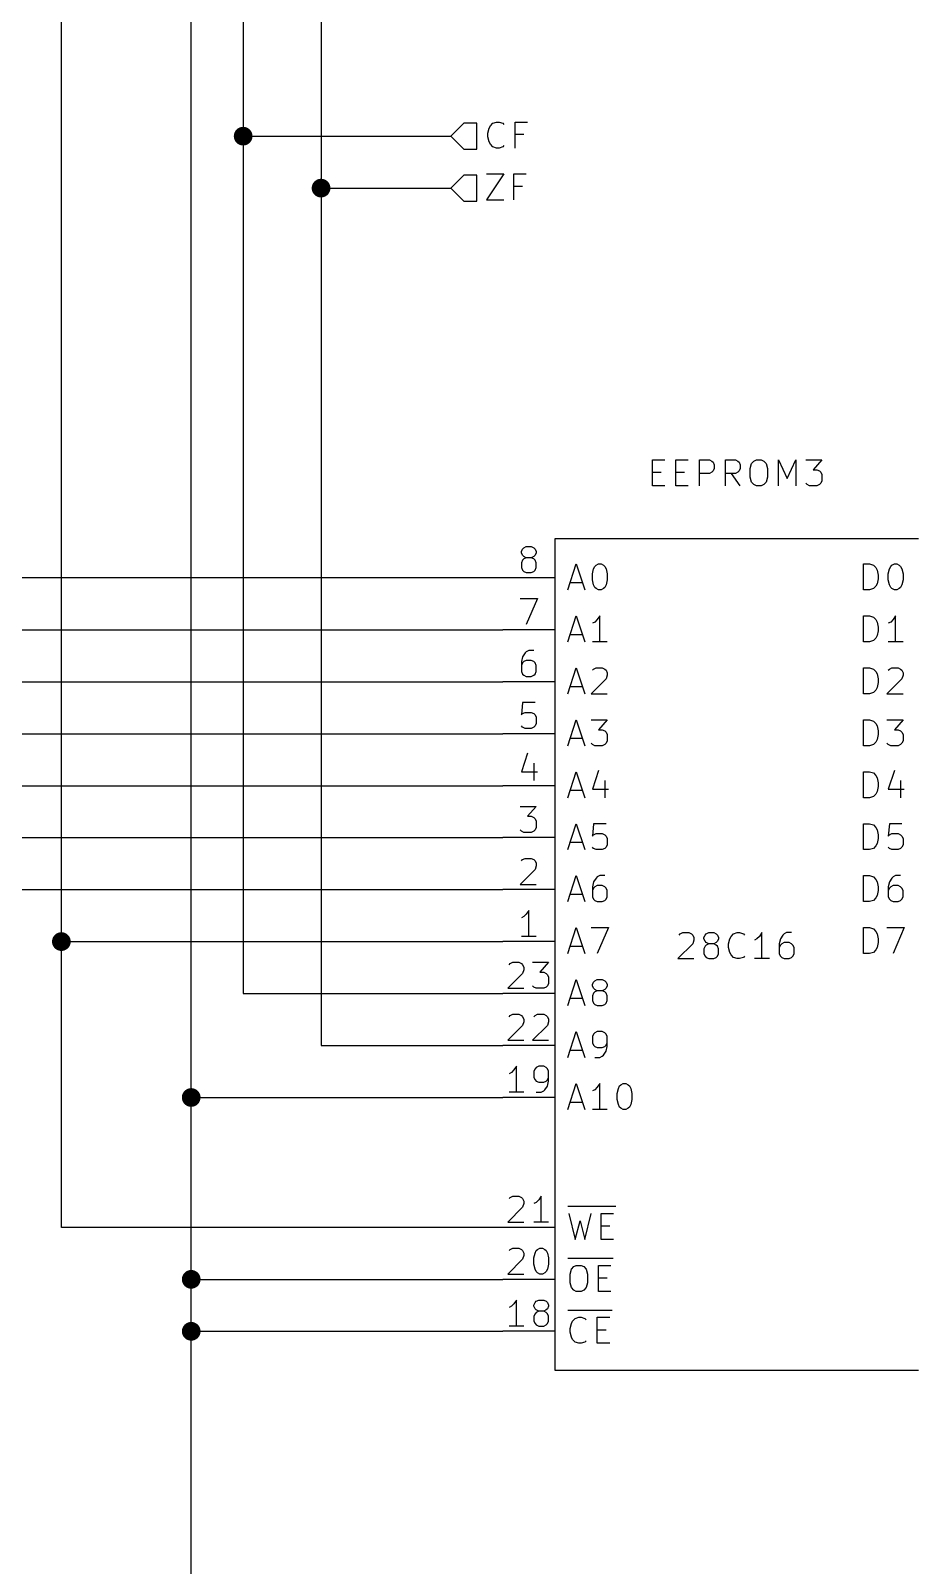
# Model space of a CAD drawing. Extents: x 0.4 to 16.1, y -11.3 to -0.4.
# Drawn here: x 5.841 to 7.536, y -6.3 to -3.347 of the extents above; entities that cross this region are included whole.
import ezdxf

# ---------------------------------------------------------------- set-up
doc = ezdxf.new("R2010")
doc.units = 0
doc.header["$MEASUREMENT"] = 0
for name, color, linetype in [('BROWN2', 54, 'CONTINUOUS'), ('CYAN2', 4, 'CONTINUOUS'), ('GREEN3', 91, 'CONTINUOUS'), ('LYELLOW', 51, 'CONTINUOUS'), ('RED2', 1, 'CONTINUOUS'), ('RED3', 11, 'CONTINUOUS')]:
    doc.layers.add(name, color=color, linetype=linetype)

msp = doc.modelspace()

# ---------------------------------------------------------------- linework, layer by layer
at = {"layer": 'BROWN2', "linetype": 'CONTINUOUS'}
for p, q in [((6.675, -3.525), (6.65, -3.55)), ((6.7, -3.525), (6.675, -3.525)), ((6.7, -3.575), (6.7, -3.525)), ((6.7211, -3.5442), (6.7235, -3.5347)), ((6.7235, -3.5347), (6.7259, -3.5299)), ((6.7259, -3.5299), (6.7307, -3.5252)), ((6.7307, -3.5252), (6.7378, -3.5228)), ((6.7378, -3.5228), (6.7426, -3.5228)), ((6.7426, -3.5228), (6.7497, -3.5252)), ((6.7497, -3.5252), (6.7521, -3.5276)), ((6.7735, -3.5728), (6.7735, -3.5228)), ((6.7735, -3.5228), (6.7973, -3.5228)), ((6.65, -3.55), (6.675, -3.575)), ((6.7211, -3.5514), (6.7211, -3.5442)), ((6.7235, -3.5609), (6.7211, -3.5514)), ((6.7259, -3.5657), (6.7235, -3.5609)), ((6.7307, -3.5704), (6.7259, -3.5657)), ((6.7378, -3.5728), (6.7307, -3.5704)), ((6.7426, -3.5728), (6.7378, -3.5728)), ((6.7497, -3.5704), (6.7426, -3.5728)), ((6.7521, -3.568), (6.7497, -3.5704)), ((6.7902, -3.5466), (6.7735, -3.5466)), ((6.675, -3.575), (6.7, -3.575)), ((6.675, -3.625), (6.65, -3.65)), ((6.7, -3.625), (6.675, -3.625)), ((6.7, -3.675), (6.7, -3.625)), ((6.7188, -3.6228), (6.7521, -3.6228)), ((6.7521, -3.6228), (6.7188, -3.6728)), ((6.7711, -3.6728), (6.7711, -3.6228)), ((6.7711, -3.6228), (6.7949, -3.6228)), ((6.65, -3.65), (6.675, -3.675)), ((6.7878, -3.6466), (6.7711, -3.6466)), ((6.675, -3.675), (6.7, -3.675)), ((6.7188, -3.6728), (6.7521, -3.6728))]:
    msp.add_line(p, q, dxfattribs=at)
at = {"layer": 'CYAN2', "linetype": 'CONTINUOUS'}
for p, q in [((7.0381, -4.2228), (7.0381, -4.1728)), ((7.0381, -4.1728), (7.0619, -4.1728)), ((7.0833, -4.2228), (7.0833, -4.1728)), ((7.0833, -4.1728), (7.1071, -4.1728)), ((7.1286, -4.2228), (7.1286, -4.1728)), ((7.1286, -4.1728), (7.1476, -4.1728)), ((7.1476, -4.1728), (7.1524, -4.1752)), ((7.1524, -4.1752), (7.1548, -4.1776)), ((7.1548, -4.1776), (7.1571, -4.1823)), ((7.1571, -4.1895), (7.1548, -4.1942)), ((7.1571, -4.1823), (7.1571, -4.1895)), ((7.1786, -4.2228), (7.1786, -4.1728)), ((7.1786, -4.1728), (7.1976, -4.1728)), ((7.1976, -4.1728), (7.2024, -4.1752)), ((7.2024, -4.1752), (7.2048, -4.1776)), ((7.2048, -4.1776), (7.2071, -4.1823)), ((7.2071, -4.1895), (7.2048, -4.1942)), ((7.2071, -4.1823), (7.2071, -4.1895)), ((7.2262, -4.1895), (7.2286, -4.1799)), ((7.2262, -4.2061), (7.2262, -4.1895)), ((7.2286, -4.1799), (7.2333, -4.1752)), ((7.2333, -4.1752), (7.2381, -4.1728)), ((7.2381, -4.1728), (7.2476, -4.1728)), ((7.2476, -4.1728), (7.2524, -4.1752)), ((7.2524, -4.1752), (7.2571, -4.1799)), ((7.2571, -4.1799), (7.2595, -4.1895)), ((7.2595, -4.1895), (7.2595, -4.2061)), ((7.2809, -4.2228), (7.2809, -4.1728)), ((7.2809, -4.1728), (7.2976, -4.2085)), ((7.2976, -4.2085), (7.3143, -4.1728)), ((7.3143, -4.1728), (7.3143, -4.2228)), ((7.3333, -4.1728), (7.3643, -4.1728)), ((7.3643, -4.1728), (7.3476, -4.1919)), ((7.3476, -4.1919), (7.3548, -4.1919)), ((7.3548, -4.1919), (7.3595, -4.1942)), ((7.0381, -4.1966), (7.0548, -4.1966)), ((7.0619, -4.2228), (7.0381, -4.2228)), ((7.0833, -4.1966), (7.1, -4.1966)), ((7.1071, -4.2228), (7.0833, -4.2228)), ((7.1476, -4.199), (7.1286, -4.199)), ((7.1524, -4.1966), (7.1476, -4.199)), ((7.1548, -4.1942), (7.1524, -4.1966)), ((7.1976, -4.199), (7.1786, -4.199)), ((7.2071, -4.2228), (7.1905, -4.199)), ((7.2024, -4.1966), (7.1976, -4.199)), ((7.2048, -4.1942), (7.2024, -4.1966)), ((7.2286, -4.2157), (7.2262, -4.2061)), ((7.2333, -4.2204), (7.2286, -4.2157)), ((7.2381, -4.2228), (7.2333, -4.2204)), ((7.2476, -4.2228), (7.2381, -4.2228)), ((7.2524, -4.2204), (7.2476, -4.2228)), ((7.2571, -4.2157), (7.2524, -4.2204)), ((7.2595, -4.2061), (7.2571, -4.2157)), ((7.3357, -4.2204), (7.3333, -4.218)), ((7.3405, -4.2228), (7.3357, -4.2204)), ((7.3548, -4.2228), (7.3405, -4.2228)), ((7.3595, -4.2204), (7.3548, -4.2228)), ((7.3595, -4.1942), (7.3619, -4.1966)), ((7.3619, -4.218), (7.3595, -4.2204)), ((7.3619, -4.1966), (7.3643, -4.2014)), ((7.3643, -4.2133), (7.3619, -4.218)), ((7.3643, -4.2014), (7.3643, -4.2133)), ((6.8748, -4.4231), (6.8914, -4.3731)), ((6.8914, -4.3731), (6.9081, -4.4231)), ((6.9224, -4.3922), (6.9248, -4.3827)), ((6.9224, -4.4041), (6.9224, -4.3922)), ((6.9248, -4.3827), (6.9271, -4.3779)), ((6.9271, -4.3779), (6.9295, -4.3755)), ((6.9295, -4.3755), (6.9343, -4.3731)), ((6.9343, -4.3731), (6.939, -4.3731)), ((6.939, -4.3731), (6.9438, -4.3755)), ((6.9438, -4.3755), (6.9462, -4.3779)), ((6.9462, -4.3779), (6.9486, -4.3827)), ((6.9486, -4.3827), (6.951, -4.3922)), ((6.951, -4.3922), (6.951, -4.4041)), ((7.4443, -4.4231), (7.4443, -4.3731)), ((7.4443, -4.3731), (7.4562, -4.3731)), ((7.4562, -4.3731), (7.4633, -4.3755)), ((7.4633, -4.3755), (7.4681, -4.3803)), ((7.4681, -4.3803), (7.4705, -4.385)), ((7.4705, -4.385), (7.4729, -4.3946)), ((7.4729, -4.3946), (7.4729, -4.4017)), ((7.4919, -4.3922), (7.4943, -4.3827)), ((7.4919, -4.4041), (7.4919, -4.3922)), ((7.4943, -4.3827), (7.4967, -4.3779)), ((7.4967, -4.3779), (7.499, -4.3755)), ((7.499, -4.3755), (7.5038, -4.3731)), ((7.5038, -4.3731), (7.5086, -4.3731)), ((7.5086, -4.3731), (7.5133, -4.3755)), ((7.5133, -4.3755), (7.5157, -4.3779)), ((7.5157, -4.3779), (7.5181, -4.3827)), ((7.5181, -4.3827), (7.5205, -4.3922)), ((7.5205, -4.3922), (7.5205, -4.4041)), ((6.8795, -4.4088), (6.9033, -4.4088)), ((6.9248, -4.4136), (6.9224, -4.4041)), ((6.9271, -4.4184), (6.9248, -4.4136)), ((6.9295, -4.4208), (6.9271, -4.4184)), ((6.9343, -4.4231), (6.9295, -4.4208)), ((6.939, -4.4231), (6.9343, -4.4231)), ((6.9438, -4.4208), (6.939, -4.4231)), ((6.9462, -4.4184), (6.9438, -4.4208)), ((6.9486, -4.4136), (6.9462, -4.4184)), ((6.951, -4.4041), (6.9486, -4.4136)), ((7.4562, -4.4231), (7.4443, -4.4231)), ((7.4633, -4.4208), (7.4562, -4.4231)), ((7.4681, -4.416), (7.4633, -4.4208)), ((7.4705, -4.4112), (7.4681, -4.416)), ((7.4729, -4.4017), (7.4705, -4.4112)), ((7.4943, -4.4136), (7.4919, -4.4041)), ((7.4967, -4.4184), (7.4943, -4.4136)), ((7.499, -4.4208), (7.4967, -4.4184)), ((7.5038, -4.4231), (7.499, -4.4208)), ((7.5086, -4.4231), (7.5038, -4.4231)), ((7.5133, -4.4208), (7.5086, -4.4231)), ((7.5157, -4.4184), (7.5133, -4.4208)), ((7.5181, -4.4136), (7.5157, -4.4184)), ((7.5205, -4.4041), (7.5181, -4.4136)), ((6.8748, -4.5231), (6.8914, -4.4731)), ((6.8914, -4.4731), (6.9081, -4.5231)), ((6.9271, -4.485), (6.9224, -4.4874)), ((6.9319, -4.4803), (6.9271, -4.485)), ((6.9367, -4.4731), (6.9319, -4.4803)), ((6.9367, -4.5231), (6.9367, -4.4731)), ((7.4443, -4.5231), (7.4443, -4.4731)), ((7.4443, -4.4731), (7.4562, -4.4731)), ((7.4562, -4.4731), (7.4633, -4.4755)), ((7.4633, -4.4755), (7.4681, -4.4803)), ((7.4681, -4.4803), (7.4705, -4.485)), ((7.4705, -4.485), (7.4729, -4.4946)), ((7.4967, -4.485), (7.4919, -4.4874)), ((7.5014, -4.4803), (7.4967, -4.485)), ((7.5062, -4.4731), (7.5014, -4.4803)), ((7.5062, -4.5231), (7.5062, -4.4731)), ((6.8795, -4.5088), (6.9033, -4.5088)), ((7.4681, -4.516), (7.4633, -4.5208)), ((7.4705, -4.5112), (7.4681, -4.516)), ((7.4729, -4.5017), (7.4705, -4.5112)), ((7.4729, -4.4946), (7.4729, -4.5017)), ((6.951, -4.5231), (6.9224, -4.5231)), ((7.4562, -4.5231), (7.4443, -4.5231)), ((7.4633, -4.5208), (7.4562, -4.5231)), ((7.5205, -4.5231), (7.4919, -4.5231)), ((6.8748, -4.6231), (6.8914, -4.5731)), ((6.8914, -4.5731), (6.9081, -4.6231)), ((6.9224, -4.5779), (6.9248, -4.5755)), ((6.9248, -4.5755), (6.9295, -4.5731)), ((6.9295, -4.5731), (6.9414, -4.5731)), ((6.9414, -4.5731), (6.9462, -4.5755)), ((6.9462, -4.5755), (6.9486, -4.5779)), ((7.4443, -4.6231), (7.4443, -4.5731)), ((7.4443, -4.5731), (7.4562, -4.5731)), ((7.4562, -4.5731), (7.4633, -4.5755)), ((7.4633, -4.5755), (7.4681, -4.5803)), ((7.4919, -4.5779), (7.4943, -4.5755)), ((7.4943, -4.5755), (7.499, -4.5731)), ((7.499, -4.5731), (7.511, -4.5731)), ((7.511, -4.5731), (7.5157, -4.5755)), ((7.5157, -4.5755), (7.5181, -4.5779)), ((6.9486, -4.5946), (6.92, -4.6231)), ((6.9486, -4.5779), (6.951, -4.5827)), ((6.951, -4.5874), (6.9486, -4.5946)), ((6.951, -4.5827), (6.951, -4.5874)), ((7.4681, -4.5803), (7.4705, -4.585)), ((7.4705, -4.585), (7.4729, -4.5946)), ((7.4729, -4.6017), (7.4705, -4.6112)), ((7.4729, -4.5946), (7.4729, -4.6017)), ((7.5181, -4.5946), (7.4895, -4.6231)), ((7.5181, -4.5779), (7.5205, -4.5827)), ((7.5205, -4.5874), (7.5181, -4.5946)), ((7.5205, -4.5827), (7.5205, -4.5874)), ((6.8795, -4.6088), (6.9033, -4.6088)), ((6.92, -4.6231), (6.951, -4.6231)), ((7.4562, -4.6231), (7.4443, -4.6231)), ((7.4633, -4.6208), (7.4562, -4.6231)), ((7.4681, -4.616), (7.4633, -4.6208)), ((7.4705, -4.6112), (7.4681, -4.616)), ((7.4895, -4.6231), (7.5205, -4.6231)), ((6.8748, -4.7231), (6.8914, -4.6731)), ((6.8914, -4.6731), (6.9081, -4.7231)), ((6.92, -4.6731), (6.951, -4.6731)), ((6.951, -4.6731), (6.9343, -4.6922)), ((6.9343, -4.6922), (6.9414, -4.6922)), ((6.9414, -4.6922), (6.9462, -4.6946)), ((6.9462, -4.6946), (6.9486, -4.6969)), ((7.4443, -4.7231), (7.4443, -4.6731)), ((7.4443, -4.6731), (7.4562, -4.6731)), ((7.4562, -4.6731), (7.4633, -4.6755)), ((7.4633, -4.6755), (7.4681, -4.6803)), ((7.4681, -4.6803), (7.4705, -4.685)), ((7.4705, -4.685), (7.4729, -4.6946)), ((7.4729, -4.6946), (7.4729, -4.7017)), ((7.4895, -4.6731), (7.5205, -4.6731)), ((7.5205, -4.6731), (7.5038, -4.6922)), ((7.5038, -4.6922), (7.511, -4.6922)), ((7.511, -4.6922), (7.5157, -4.6946)), ((7.5157, -4.6946), (7.5181, -4.6969)), ((6.8795, -4.7088), (6.9033, -4.7088)), ((6.9224, -4.7208), (6.92, -4.7184)), ((6.9271, -4.7231), (6.9224, -4.7208)), ((6.9414, -4.7231), (6.9271, -4.7231)), ((6.9462, -4.7208), (6.9414, -4.7231)), ((6.9486, -4.7184), (6.9462, -4.7208)), ((6.9486, -4.6969), (6.951, -4.7017)), ((6.951, -4.7136), (6.9486, -4.7184)), ((6.951, -4.7017), (6.951, -4.7136)), ((7.4562, -4.7231), (7.4443, -4.7231)), ((7.4633, -4.7208), (7.4562, -4.7231)), ((7.4681, -4.716), (7.4633, -4.7208)), ((7.4705, -4.7112), (7.4681, -4.716)), ((7.4729, -4.7017), (7.4705, -4.7112)), ((7.4919, -4.7208), (7.4895, -4.7184)), ((7.4967, -4.7231), (7.4919, -4.7208)), ((7.511, -4.7231), (7.4967, -4.7231)), ((7.5157, -4.7208), (7.511, -4.7231)), ((7.5181, -4.7184), (7.5157, -4.7208)), ((7.5181, -4.6969), (7.5205, -4.7017)), ((7.5205, -4.7136), (7.5181, -4.7184)), ((7.5205, -4.7017), (7.5205, -4.7136)), ((6.8748, -4.8231), (6.8914, -4.7731)), ((6.8914, -4.7731), (6.9081, -4.8231)), ((6.9343, -4.7708), (6.9224, -4.8065)), ((7.4443, -4.8231), (7.4443, -4.7731)), ((7.4443, -4.7731), (7.4562, -4.7731)), ((7.4562, -4.7731), (7.4633, -4.7755)), ((7.4633, -4.7755), (7.4681, -4.7803)), ((7.4681, -4.7803), (7.4705, -4.785)), ((7.5038, -4.7708), (7.4919, -4.8065)), ((6.8795, -4.8088), (6.9033, -4.8088)), ((6.9224, -4.8065), (6.9533, -4.8065)), ((6.9462, -4.7898), (6.9462, -4.8231)), ((7.4705, -4.8112), (7.4681, -4.816)), ((7.4705, -4.785), (7.4729, -4.7946)), ((7.4729, -4.8017), (7.4705, -4.8112)), ((7.4729, -4.7946), (7.4729, -4.8017)), ((7.4919, -4.8065), (7.5229, -4.8065)), ((7.5157, -4.7898), (7.5157, -4.8231)), ((7.4562, -4.8231), (7.4443, -4.8231)), ((7.4633, -4.8208), (7.4562, -4.8231)), ((7.4681, -4.816), (7.4633, -4.8208)), ((6.8748, -4.9231), (6.8914, -4.8731)), ((6.8914, -4.8731), (6.9081, -4.9231)), ((6.9248, -4.8731), (6.9224, -4.8969)), ((6.9224, -4.8969), (6.9248, -4.8946)), ((6.9486, -4.8731), (6.9248, -4.8731)), ((6.9248, -4.8946), (6.9295, -4.8922)), ((6.9295, -4.8922), (6.9414, -4.8922)), ((6.9414, -4.8922), (6.9462, -4.8946)), ((6.9462, -4.8946), (6.9486, -4.8969)), ((6.9486, -4.8969), (6.951, -4.9017)), ((6.951, -4.9017), (6.951, -4.9136)), ((7.4443, -4.9231), (7.4443, -4.8731)), ((7.4443, -4.8731), (7.4562, -4.8731)), ((7.4562, -4.8731), (7.4633, -4.8755)), ((7.4633, -4.8755), (7.4681, -4.8803)), ((7.4681, -4.8803), (7.4705, -4.885)), ((7.4705, -4.885), (7.4729, -4.8946)), ((7.4729, -4.9017), (7.4705, -4.9112)), ((7.4729, -4.8946), (7.4729, -4.9017)), ((7.4943, -4.8731), (7.4919, -4.8969)), ((7.4919, -4.8969), (7.4943, -4.8946)), ((7.5181, -4.8731), (7.4943, -4.8731)), ((7.4943, -4.8946), (7.499, -4.8922)), ((7.499, -4.8922), (7.511, -4.8922)), ((7.511, -4.8922), (7.5157, -4.8946)), ((7.5157, -4.8946), (7.5181, -4.8969)), ((7.5181, -4.8969), (7.5205, -4.9017)), ((7.5205, -4.9017), (7.5205, -4.9136)), ((6.8795, -4.9088), (6.9033, -4.9088)), ((6.9248, -4.9208), (6.9224, -4.9184)), ((6.9295, -4.9231), (6.9248, -4.9208)), ((6.9414, -4.9231), (6.9295, -4.9231)), ((6.9462, -4.9208), (6.9414, -4.9231)), ((6.9486, -4.9184), (6.9462, -4.9208)), ((6.951, -4.9136), (6.9486, -4.9184)), ((7.4562, -4.9231), (7.4443, -4.9231)), ((7.4633, -4.9208), (7.4562, -4.9231)), ((7.4681, -4.916), (7.4633, -4.9208)), ((7.4705, -4.9112), (7.4681, -4.916)), ((7.4943, -4.9208), (7.4919, -4.9184)), ((7.499, -4.9231), (7.4943, -4.9208)), ((7.511, -4.9231), (7.499, -4.9231)), ((7.5157, -4.9208), (7.511, -4.9231)), ((7.5181, -4.9184), (7.5157, -4.9208)), ((7.5205, -4.9136), (7.5181, -4.9184)), ((6.8748, -5.0231), (6.8914, -4.9731)), ((6.8914, -4.9731), (6.9081, -5.0231)), ((6.9248, -4.985), (6.9224, -4.9946)), ((6.9295, -4.9779), (6.9248, -4.985)), ((6.9319, -4.9755), (6.9295, -4.9779)), ((6.9367, -4.9731), (6.9319, -4.9755)), ((6.9462, -4.9731), (6.9367, -4.9731)), ((7.4443, -5.0231), (7.4443, -4.9731)), ((7.4443, -4.9731), (7.4562, -4.9731)), ((7.4562, -4.9731), (7.4633, -4.9755)), ((7.4633, -4.9755), (7.4681, -4.9803)), ((7.4681, -4.9803), (7.4705, -4.985)), ((7.4705, -4.985), (7.4729, -4.9946)), ((7.4943, -4.985), (7.4919, -4.9946)), ((7.499, -4.9779), (7.4943, -4.985)), ((7.5014, -4.9755), (7.499, -4.9779)), ((7.5062, -4.9731), (7.5014, -4.9755)), ((7.5157, -4.9731), (7.5062, -4.9731)), ((6.8795, -5.0088), (6.9033, -5.0088)), ((6.9224, -4.9946), (6.9224, -5.0136)), ((6.9248, -4.9969), (6.9224, -5.0017)), ((6.9224, -5.0136), (6.9248, -5.0184)), ((6.9271, -4.9946), (6.9248, -4.9969)), ((6.9248, -5.0184), (6.9271, -5.0208)), ((6.9319, -4.9922), (6.9271, -4.9946)), ((6.9414, -4.9922), (6.9319, -4.9922)), ((6.9462, -4.9946), (6.9414, -4.9922)), ((6.9486, -4.9969), (6.9462, -4.9946)), ((6.9462, -5.0208), (6.9486, -5.0184)), ((6.951, -5.0017), (6.9486, -4.9969)), ((6.9486, -5.0184), (6.951, -5.0136)), ((6.951, -5.0136), (6.951, -5.0017)), ((7.4681, -5.016), (7.4633, -5.0208)), ((7.4705, -5.0112), (7.4681, -5.016)), ((7.4729, -5.0017), (7.4705, -5.0112)), ((7.4729, -4.9946), (7.4729, -5.0017)), ((7.4919, -4.9946), (7.4919, -5.0136)), ((7.4943, -4.9969), (7.4919, -5.0017)), ((7.4919, -5.0136), (7.4943, -5.0184)), ((7.4967, -4.9946), (7.4943, -4.9969)), ((7.4943, -5.0184), (7.4967, -5.0208)), ((7.5014, -4.9922), (7.4967, -4.9946)), ((7.511, -4.9922), (7.5014, -4.9922)), ((7.5157, -4.9946), (7.511, -4.9922)), ((7.5181, -4.9969), (7.5157, -4.9946)), ((7.5157, -5.0208), (7.5181, -5.0184)), ((7.5205, -5.0017), (7.5181, -4.9969)), ((7.5181, -5.0184), (7.5205, -5.0136)), ((7.5205, -5.0136), (7.5205, -5.0017)), ((6.9271, -5.0208), (6.9319, -5.0231)), ((6.9319, -5.0231), (6.9414, -5.0231)), ((6.9414, -5.0231), (6.9462, -5.0208)), ((7.4562, -5.0231), (7.4443, -5.0231)), ((7.4633, -5.0208), (7.4562, -5.0231)), ((7.4967, -5.0208), (7.5014, -5.0231)), ((7.5014, -5.0231), (7.511, -5.0231)), ((7.511, -5.0231), (7.5157, -5.0208)), ((6.8748, -5.1231), (6.8914, -5.0731)), ((6.8914, -5.0731), (6.9081, -5.1231)), ((6.92, -5.0731), (6.9533, -5.0731)), ((6.9533, -5.0731), (6.9319, -5.1231)), ((7.4443, -5.1231), (7.4443, -5.0731)), ((7.4443, -5.0731), (7.4562, -5.0731)), ((7.4562, -5.0731), (7.4633, -5.0755)), ((7.4633, -5.0755), (7.4681, -5.0803)), ((7.4895, -5.0731), (7.5229, -5.0731)), ((7.5229, -5.0731), (7.5014, -5.1231)), ((6.8795, -5.1088), (6.9033, -5.1088)), ((7.4681, -5.0803), (7.4705, -5.085)), ((7.4705, -5.085), (7.4729, -5.0946)), ((7.4729, -5.1017), (7.4705, -5.1112)), ((7.4729, -5.0946), (7.4729, -5.1017)), ((7.4562, -5.1231), (7.4443, -5.1231)), ((7.4633, -5.1208), (7.4562, -5.1231)), ((7.4681, -5.116), (7.4633, -5.1208)), ((7.4705, -5.1112), (7.4681, -5.116)), ((6.8748, -5.2231), (6.8914, -5.1731)), ((6.8914, -5.1731), (6.9081, -5.2231)), ((6.9224, -5.1827), (6.9248, -5.1779)), ((6.9224, -5.185), (6.9224, -5.1827)), ((6.9248, -5.1898), (6.9224, -5.185)), ((6.9248, -5.1779), (6.9271, -5.1755)), ((6.9271, -5.1922), (6.9248, -5.1898)), ((6.9271, -5.1969), (6.9248, -5.1993)), ((6.9271, -5.1755), (6.9319, -5.1731)), ((6.9319, -5.1946), (6.9271, -5.1922)), ((6.9319, -5.1946), (6.9271, -5.1969)), ((6.9319, -5.1731), (6.9414, -5.1731)), ((6.9414, -5.1946), (6.9319, -5.1946)), ((6.9414, -5.1731), (6.9462, -5.1755)), ((6.9462, -5.1922), (6.9414, -5.1946)), ((6.9462, -5.1969), (6.9414, -5.1946)), ((6.9462, -5.1755), (6.9486, -5.1779)), ((6.9486, -5.1898), (6.9462, -5.1922)), ((6.9486, -5.1993), (6.9462, -5.1969)), ((6.9486, -5.1779), (6.951, -5.1827)), ((6.951, -5.185), (6.9486, -5.1898)), ((6.951, -5.1827), (6.951, -5.185)), ((6.8795, -5.2088), (6.9033, -5.2088)), ((6.9248, -5.1993), (6.9224, -5.2041)), ((6.9224, -5.2041), (6.9224, -5.2136)), ((6.9224, -5.2136), (6.9248, -5.2184)), ((6.9248, -5.2184), (6.9271, -5.2208)), ((6.9271, -5.2208), (6.9319, -5.2231)), ((6.9319, -5.2231), (6.9414, -5.2231)), ((6.9414, -5.2231), (6.9462, -5.2208)), ((6.9462, -5.2208), (6.9486, -5.2184)), ((6.951, -5.2041), (6.9486, -5.1993)), ((6.9486, -5.2184), (6.951, -5.2136)), ((6.951, -5.2136), (6.951, -5.2041)), ((6.8748, -5.3231), (6.8914, -5.2731)), ((6.8914, -5.2731), (6.9081, -5.3231)), ((6.9248, -5.2779), (6.9224, -5.2827)), ((6.9224, -5.2827), (6.9224, -5.2946)), ((6.9271, -5.2755), (6.9248, -5.2779)), ((6.9319, -5.2731), (6.9271, -5.2755)), ((6.9414, -5.2731), (6.9319, -5.2731)), ((6.9462, -5.2755), (6.9414, -5.2731)), ((6.9486, -5.2779), (6.9462, -5.2755)), ((6.951, -5.2827), (6.9486, -5.2779)), ((6.951, -5.3017), (6.951, -5.2827)), ((6.8795, -5.3088), (6.9033, -5.3088)), ((6.9224, -5.2946), (6.9248, -5.2993)), ((6.9248, -5.2993), (6.9271, -5.3017)), ((6.9271, -5.3017), (6.9319, -5.3041)), ((6.9319, -5.3041), (6.9414, -5.3041)), ((6.9414, -5.3041), (6.9462, -5.3017)), ((6.9438, -5.3184), (6.9486, -5.3112)), ((6.9462, -5.3017), (6.9486, -5.2993)), ((6.9486, -5.2993), (6.951, -5.2946)), ((6.9486, -5.3112), (6.951, -5.3017)), ((6.9271, -5.3231), (6.9367, -5.3231)), ((6.9367, -5.3231), (6.9414, -5.3208)), ((6.9414, -5.3208), (6.9438, -5.3184)), ((6.8748, -5.4231), (6.8914, -5.3731)), ((6.8914, -5.3731), (6.9081, -5.4231)), ((6.9367, -5.3731), (6.9319, -5.3803)), ((6.9367, -5.4231), (6.9367, -5.3731)), ((6.9771, -5.3755), (6.9819, -5.3731)), ((6.9819, -5.3731), (6.9867, -5.3731)), ((6.9867, -5.3731), (6.9914, -5.3755)), ((6.9271, -5.385), (6.9224, -5.3874)), ((6.9319, -5.3803), (6.9271, -5.385)), ((6.97, -5.3922), (6.9724, -5.3827)), ((6.97, -5.4041), (6.97, -5.3922)), ((6.9724, -5.4136), (6.97, -5.4041)), ((6.9724, -5.3827), (6.9748, -5.3779)), ((6.9748, -5.3779), (6.9771, -5.3755)), ((6.9914, -5.3755), (6.9938, -5.3779)), ((6.9938, -5.3779), (6.9962, -5.3827)), ((6.9962, -5.3827), (6.9986, -5.3922)), ((6.9986, -5.4041), (6.9962, -5.4136)), ((6.9986, -5.3922), (6.9986, -5.4041)), ((6.8795, -5.4088), (6.9033, -5.4088)), ((6.951, -5.4231), (6.9224, -5.4231)), ((6.9748, -5.4184), (6.9724, -5.4136)), ((6.9771, -5.4208), (6.9748, -5.4184)), ((6.9819, -5.4231), (6.9771, -5.4208)), ((6.9867, -5.4231), (6.9819, -5.4231)), ((6.9914, -5.4208), (6.9867, -5.4231)), ((6.9938, -5.4184), (6.9914, -5.4208)), ((6.9962, -5.4136), (6.9938, -5.4184)), ((6.875, -5.6093), (6.9674, -5.6093)), ((6.8771, -5.6231), (6.889, -5.6731)), ((6.889, -5.6731), (6.8986, -5.6374)), ((6.8986, -5.6374), (6.9081, -5.6731)), ((6.9081, -5.6731), (6.92, -5.6231)), ((6.939, -5.6731), (6.939, -5.6231)), ((6.939, -5.6231), (6.9629, -5.6231)), ((6.939, -5.6469), (6.9557, -5.6469)), ((6.9629, -5.6731), (6.939, -5.6731)), ((6.875, -5.7093), (6.9626, -5.7093)), ((6.8819, -5.7303), (6.8867, -5.7255)), ((6.8867, -5.7255), (6.8914, -5.7231)), ((6.8914, -5.7231), (6.9009, -5.7231)), ((6.9009, -5.7231), (6.9057, -5.7255)), ((6.9057, -5.7255), (6.9105, -5.7303)), ((6.9343, -5.7731), (6.9343, -5.7231)), ((6.9343, -5.7231), (6.9581, -5.7231)), ((6.8795, -5.7398), (6.8819, -5.7303)), ((6.8795, -5.7565), (6.8795, -5.7398)), ((6.8819, -5.766), (6.8795, -5.7565)), ((6.9105, -5.7303), (6.9129, -5.7398)), ((6.9129, -5.7565), (6.9105, -5.766)), ((6.9129, -5.7398), (6.9129, -5.7565)), ((6.9343, -5.7469), (6.951, -5.7469)), ((6.8867, -5.7708), (6.8819, -5.766)), ((6.8914, -5.7731), (6.8867, -5.7708)), ((6.9009, -5.7731), (6.8914, -5.7731)), ((6.9057, -5.7708), (6.9009, -5.7731)), ((6.9105, -5.766), (6.9057, -5.7708)), ((6.9581, -5.7731), (6.9343, -5.7731)), ((6.875, -5.8093), (6.9602, -5.8093)), ((6.8795, -5.8446), (6.8819, -5.835)), ((6.8795, -5.8517), (6.8795, -5.8446)), ((6.8819, -5.835), (6.8843, -5.8303)), ((6.8843, -5.8303), (6.889, -5.8255)), ((6.889, -5.8255), (6.8962, -5.8231)), ((6.8962, -5.8231), (6.9009, -5.8231)), ((6.9009, -5.8231), (6.9081, -5.8255)), ((6.9081, -5.8255), (6.9105, -5.8279)), ((6.9319, -5.8731), (6.9319, -5.8231)), ((6.9319, -5.8231), (6.9557, -5.8231)), ((6.9319, -5.8469), (6.9486, -5.8469)), ((6.8819, -5.8612), (6.8795, -5.8517)), ((6.8843, -5.866), (6.8819, -5.8612)), ((6.889, -5.8708), (6.8843, -5.866)), ((6.8962, -5.8731), (6.889, -5.8708)), ((6.9009, -5.8731), (6.8962, -5.8731)), ((6.9081, -5.8708), (6.9009, -5.8731)), ((6.9105, -5.8684), (6.9081, -5.8708)), ((6.9557, -5.8731), (6.9319, -5.8731))]:
    msp.add_line(p, q, dxfattribs=at)
at = {"layer": 'GREEN3', "linetype": 'CONTINUOUS'}
for p, q in [((6.25, -2.4), (6.25, -3.55)), ((6.4, -2.5), (6.4, -3.65)), ((5.9, -5.1), (5.9, -2.85)), ((6.15, -5.4), (6.15, -3.05)), ((6.25, -3.55), (6.25, -5.2)), ((6.25, -3.55), (6.65, -3.55)), ((6.4, -3.65), (6.4, -5.3)), ((6.4, -3.65), (6.65, -3.65)), ((6.75, -4.4), (4.65, -4.4)), ((4.8, -4.5), (6.75, -4.5)), ((4.95, -4.6), (6.75, -4.6)), ((5.1, -4.7), (6.75, -4.7)), ((5.25, -4.8), (6.75, -4.8)), ((5.4, -4.9), (6.75, -4.9)), ((5.55, -5), (6.75, -5)), ((5.9, -5.65), (5.9, -5.1)), ((5.9, -5.1), (6.75, -5.1)), ((6.25, -5.2), (6.75, -5.2)), ((6.4, -5.3), (6.75, -5.3)), ((6.15, -5.4), (6.75, -5.4)), ((6.15, -5.75), (6.15, -5.4)), ((6.75, -5.65), (5.9, -5.65)), ((6.15, -5.75), (6.75, -5.75)), ((6.15, -5.85), (6.15, -5.75)), ((6.15, -6.35), (6.15, -5.85)), ((6.15, -5.85), (6.75, -5.85))]:
    msp.add_line(p, q, dxfattribs=at)
at = {"layer": 'GREEN3', "const_width": 0.018}
for points in [[(6.241, -3.55, 1), (6.259, -3.55, 1)], [(6.391, -3.65, 1), (6.409, -3.65, 1)], [(5.891, -5.1, 1), (5.909, -5.1, 1)], [(6.141, -5.4, 1), (6.159, -5.4, 1)], [(6.141, -5.75, 1), (6.159, -5.75, 1)], [(6.141, -5.85, 1), (6.159, -5.85, 1)]]:
    msp.add_lwpolyline(points, format="xyb", close=True, dxfattribs=at)
at = {"layer": 'LYELLOW', "linetype": 'CONTINUOUS'}
for p, q in [((6.85, -4.325), (6.85, -5.925)), ((6.875, -4.325), (6.85, -4.325)), ((7.55, -4.325), (6.875, -4.325)), ((6.85, -5.925), (7.55, -5.925))]:
    msp.add_line(p, q, dxfattribs=at)
at = {"layer": 'RED2', "linetype": 'CONTINUOUS'}
for p, q in [((6.85, -4.325), (6.85, -5.925)), ((6.875, -4.325), (6.85, -4.325)), ((7.55, -4.325), (6.875, -4.325)), ((6.85, -4.4), (6.75, -4.4)), ((6.85, -4.5), (6.75, -4.5)), ((6.85, -4.6), (6.75, -4.6)), ((6.85, -4.7), (6.75, -4.7)), ((6.85, -4.8), (6.75, -4.8)), ((6.85, -4.9), (6.75, -4.9)), ((6.85, -5), (6.75, -5)), ((6.85, -5.1), (6.75, -5.1)), ((7.1155, -5.1042), (7.0869, -5.1328)), ((7.0893, -5.0876), (7.0917, -5.0852)), ((7.0917, -5.0852), (7.0964, -5.0828)), ((7.0964, -5.0828), (7.1083, -5.0828)), ((7.1083, -5.0828), (7.1131, -5.0852)), ((7.1131, -5.0852), (7.1155, -5.0876)), ((7.1155, -5.0876), (7.1179, -5.0923)), ((7.1179, -5.0971), (7.1155, -5.1042)), ((7.1179, -5.0923), (7.1179, -5.0971)), ((7.1369, -5.0923), (7.1393, -5.0876)), ((7.1369, -5.0947), (7.1369, -5.0923)), ((7.1393, -5.0995), (7.1369, -5.0947)), ((7.1393, -5.109), (7.1369, -5.1138)), ((7.1393, -5.0876), (7.1417, -5.0852)), ((7.1417, -5.1019), (7.1393, -5.0995)), ((7.1417, -5.1066), (7.1393, -5.109)), ((7.1417, -5.0852), (7.1464, -5.0828)), ((7.1464, -5.1042), (7.1417, -5.1019)), ((7.1464, -5.1042), (7.1417, -5.1066)), ((7.1464, -5.0828), (7.156, -5.0828)), ((7.156, -5.1042), (7.1464, -5.1042)), ((7.156, -5.0828), (7.1607, -5.0852)), ((7.1607, -5.1019), (7.156, -5.1042)), ((7.1607, -5.1066), (7.156, -5.1042)), ((7.1607, -5.0852), (7.1631, -5.0876)), ((7.1631, -5.0995), (7.1607, -5.1019)), ((7.1631, -5.109), (7.1607, -5.1066)), ((7.1631, -5.0876), (7.1655, -5.0923)), ((7.1655, -5.0947), (7.1631, -5.0995)), ((7.1655, -5.1138), (7.1631, -5.109)), ((7.1655, -5.0923), (7.1655, -5.0947)), ((7.1845, -5.1042), (7.1869, -5.0947)), ((7.1845, -5.1114), (7.1845, -5.1042)), ((7.1869, -5.0947), (7.1893, -5.0899)), ((7.1893, -5.0899), (7.194, -5.0852)), ((7.194, -5.0852), (7.2012, -5.0828)), ((7.2012, -5.0828), (7.2059, -5.0828)), ((7.2059, -5.0828), (7.2131, -5.0852)), ((7.2131, -5.0852), (7.2155, -5.0876)), ((7.2393, -5.0947), (7.2345, -5.0971)), ((7.244, -5.0899), (7.2393, -5.0947)), ((7.2488, -5.0828), (7.244, -5.0899)), ((7.2488, -5.1328), (7.2488, -5.0828)), ((7.2845, -5.0947), (7.2821, -5.1042)), ((7.2821, -5.1042), (7.2821, -5.1233)), ((7.2845, -5.1066), (7.2821, -5.1114)), ((7.2893, -5.0876), (7.2845, -5.0947)), ((7.2869, -5.1042), (7.2845, -5.1066)), ((7.2917, -5.1019), (7.2869, -5.1042)), ((7.2917, -5.0852), (7.2893, -5.0876)), ((7.2964, -5.0828), (7.2917, -5.0852)), ((7.3012, -5.1019), (7.2917, -5.1019)), ((7.3059, -5.0828), (7.2964, -5.0828)), ((7.3059, -5.1042), (7.3012, -5.1019)), ((7.3083, -5.1066), (7.3059, -5.1042)), ((7.3107, -5.1114), (7.3083, -5.1066)), ((7.0869, -5.1328), (7.1179, -5.1328)), ((7.1369, -5.1138), (7.1369, -5.1233)), ((7.1369, -5.1233), (7.1393, -5.128)), ((7.1393, -5.128), (7.1417, -5.1304)), ((7.1417, -5.1304), (7.1464, -5.1328)), ((7.1464, -5.1328), (7.156, -5.1328)), ((7.156, -5.1328), (7.1607, -5.1304)), ((7.1607, -5.1304), (7.1631, -5.128)), ((7.1631, -5.128), (7.1655, -5.1233)), ((7.1655, -5.1233), (7.1655, -5.1138)), ((7.1869, -5.1209), (7.1845, -5.1114)), ((7.1893, -5.1257), (7.1869, -5.1209)), ((7.194, -5.1304), (7.1893, -5.1257)), ((7.2012, -5.1328), (7.194, -5.1304)), ((7.2059, -5.1328), (7.2012, -5.1328)), ((7.2131, -5.1304), (7.2059, -5.1328)), ((7.2155, -5.128), (7.2131, -5.1304)), ((7.2631, -5.1328), (7.2345, -5.1328)), ((7.2821, -5.1233), (7.2845, -5.128)), ((7.2845, -5.128), (7.2869, -5.1304)), ((7.2869, -5.1304), (7.2917, -5.1328)), ((7.2917, -5.1328), (7.3012, -5.1328)), ((7.3012, -5.1328), (7.3059, -5.1304)), ((7.3059, -5.1304), (7.3083, -5.128)), ((7.3083, -5.128), (7.3107, -5.1233)), ((7.3107, -5.1233), (7.3107, -5.1114)), ((6.85, -5.2), (6.75, -5.2)), ((6.85, -5.3), (6.75, -5.3)), ((6.85, -5.4), (6.75, -5.4)), ((6.85, -5.65), (6.75, -5.65)), ((6.85, -5.75), (6.75, -5.75)), ((6.85, -5.85), (6.75, -5.85)), ((6.85, -5.925), (7.55, -5.925))]:
    msp.add_line(p, q, dxfattribs=at)
at = {"layer": 'RED3', "linetype": 'CONTINUOUS'}
for p, q in [((6.7905, -4.3423), (6.7952, -4.3399)), ((6.7952, -4.3399), (6.8048, -4.3399)), ((6.8048, -4.3399), (6.8095, -4.3423)), ((6.7857, -4.3494), (6.7881, -4.3446)), ((6.7857, -4.3518), (6.7857, -4.3494)), ((6.7881, -4.3565), (6.7857, -4.3518)), ((6.7881, -4.3661), (6.7857, -4.3708)), ((6.7857, -4.3708), (6.7857, -4.3804)), ((6.7881, -4.3446), (6.7905, -4.3423)), ((6.7905, -4.3589), (6.7881, -4.3565)), ((6.7905, -4.3637), (6.7881, -4.3661)), ((6.7952, -4.3613), (6.7905, -4.3589)), ((6.7952, -4.3613), (6.7905, -4.3637)), ((6.8048, -4.3613), (6.7952, -4.3613)), ((6.8095, -4.3589), (6.8048, -4.3613)), ((6.8095, -4.3637), (6.8048, -4.3613)), ((6.8095, -4.3423), (6.8119, -4.3446)), ((6.8119, -4.3565), (6.8095, -4.3589)), ((6.8119, -4.3661), (6.8095, -4.3637)), ((6.8119, -4.3446), (6.8143, -4.3494)), ((6.8143, -4.3518), (6.8119, -4.3565)), ((6.8143, -4.3708), (6.8119, -4.3661)), ((6.8143, -4.3494), (6.8143, -4.3518)), ((6.8143, -4.3804), (6.8143, -4.3708)), ((6.7857, -4.3804), (6.7881, -4.3851)), ((6.7881, -4.3851), (6.7905, -4.3875)), ((6.7905, -4.3875), (6.7952, -4.3899)), ((6.7952, -4.3899), (6.8048, -4.3899)), ((6.8048, -4.3899), (6.8095, -4.3875)), ((6.8095, -4.3875), (6.8119, -4.3851)), ((6.8119, -4.3851), (6.8143, -4.3804)), ((6.7833, -4.4399), (6.8167, -4.4399)), ((6.8167, -4.4399), (6.7952, -4.4899)), ((6.7929, -4.5446), (6.7881, -4.5518)), ((6.7952, -4.5423), (6.7929, -4.5446)), ((6.8, -4.5399), (6.7952, -4.5423)), ((6.8095, -4.5399), (6.8, -4.5399)), ((6.7881, -4.5518), (6.7857, -4.5613)), ((6.7857, -4.5613), (6.7857, -4.5804)), ((6.7881, -4.5637), (6.7857, -4.5684)), ((6.7905, -4.5613), (6.7881, -4.5637)), ((6.7952, -4.5589), (6.7905, -4.5613)), ((6.8048, -4.5589), (6.7952, -4.5589)), ((6.8095, -4.5613), (6.8048, -4.5589)), ((6.8119, -4.5637), (6.8095, -4.5613)), ((6.8143, -4.5684), (6.8119, -4.5637)), ((6.8143, -4.5804), (6.8143, -4.5684)), ((6.7857, -4.5804), (6.7881, -4.5851)), ((6.7881, -4.5851), (6.7905, -4.5875)), ((6.7905, -4.5875), (6.7952, -4.5899)), ((6.7952, -4.5899), (6.8048, -4.5899)), ((6.8048, -4.5899), (6.8095, -4.5875)), ((6.8095, -4.5875), (6.8119, -4.5851)), ((6.8119, -4.5851), (6.8143, -4.5804)), ((6.7881, -4.6399), (6.7857, -4.6637)), ((6.7857, -4.6637), (6.7881, -4.6613)), ((6.8119, -4.6399), (6.7881, -4.6399)), ((6.7881, -4.6613), (6.7929, -4.6589)), ((6.7929, -4.6589), (6.8048, -4.6589)), ((6.8048, -4.6589), (6.8095, -4.6613)), ((6.8095, -4.6613), (6.8119, -4.6637)), ((6.8119, -4.6637), (6.8143, -4.6684)), ((6.7881, -4.6875), (6.7857, -4.6851)), ((6.7929, -4.6899), (6.7881, -4.6875)), ((6.8048, -4.6899), (6.7929, -4.6899)), ((6.8095, -4.6875), (6.8048, -4.6899)), ((6.8119, -4.6851), (6.8095, -4.6875)), ((6.8143, -4.6804), (6.8119, -4.6851)), ((6.8143, -4.6684), (6.8143, -4.6804)), ((6.7976, -4.7375), (6.7857, -4.7732)), ((6.7857, -4.7732), (6.8167, -4.7732)), ((6.8095, -4.7565), (6.8095, -4.7899)), ((6.7833, -4.8399), (6.8143, -4.8399)), ((6.8143, -4.8399), (6.7976, -4.8589)), ((6.7976, -4.8589), (6.8048, -4.8589)), ((6.8048, -4.8589), (6.8095, -4.8613)), ((6.8095, -4.8613), (6.8119, -4.8637)), ((6.8119, -4.8637), (6.8143, -4.8684)), ((6.8143, -4.8684), (6.8143, -4.8804)), ((6.7857, -4.8875), (6.7833, -4.8851)), ((6.7905, -4.8899), (6.7857, -4.8875)), ((6.8048, -4.8899), (6.7905, -4.8899)), ((6.8095, -4.8875), (6.8048, -4.8899)), ((6.8119, -4.8851), (6.8095, -4.8875)), ((6.8143, -4.8804), (6.8119, -4.8851)), ((6.8119, -4.9613), (6.7833, -4.9899)), ((6.7857, -4.9446), (6.7881, -4.9423)), ((6.7881, -4.9423), (6.7929, -4.9399)), ((6.7929, -4.9399), (6.8048, -4.9399)), ((6.8048, -4.9399), (6.8095, -4.9423)), ((6.8095, -4.9423), (6.8119, -4.9446)), ((6.8119, -4.9446), (6.8143, -4.9494)), ((6.8143, -4.9542), (6.8119, -4.9613)), ((6.8143, -4.9494), (6.8143, -4.9542)), ((6.7833, -4.9899), (6.8143, -4.9899)), ((6.7952, -5.047), (6.7905, -5.0518)), ((6.8, -5.0399), (6.7952, -5.047)), ((6.8, -5.0899), (6.8, -5.0399)), ((6.7905, -5.0518), (6.7857, -5.0542)), ((6.8143, -5.0899), (6.7857, -5.0899)), ((6.7881, -5.1613), (6.7595, -5.1899)), ((6.7619, -5.1446), (6.7643, -5.1423)), ((6.7643, -5.1423), (6.769, -5.1399)), ((6.769, -5.1399), (6.781, -5.1399)), ((6.781, -5.1399), (6.7857, -5.1423)), ((6.7857, -5.1423), (6.7881, -5.1446)), ((6.7881, -5.1446), (6.7905, -5.1494)), ((6.7905, -5.1542), (6.7881, -5.1613)), ((6.7905, -5.1494), (6.7905, -5.1542)), ((6.8071, -5.1399), (6.8381, -5.1399)), ((6.8381, -5.1399), (6.8214, -5.1589)), ((6.8214, -5.1589), (6.8286, -5.1589)), ((6.8286, -5.1589), (6.8333, -5.1613)), ((6.8333, -5.1613), (6.8357, -5.1637)), ((6.8357, -5.1637), (6.8381, -5.1684)), ((6.7595, -5.1899), (6.7905, -5.1899)), ((6.8095, -5.1875), (6.8071, -5.1851)), ((6.8143, -5.1899), (6.8095, -5.1875)), ((6.8286, -5.1899), (6.8143, -5.1899)), ((6.8333, -5.1875), (6.8286, -5.1899)), ((6.8357, -5.1851), (6.8333, -5.1875)), ((6.8381, -5.1804), (6.8357, -5.1851)), ((6.8381, -5.1684), (6.8381, -5.1804)), ((6.7619, -5.2446), (6.7643, -5.2423)), ((6.7643, -5.2423), (6.769, -5.2399)), ((6.769, -5.2399), (6.781, -5.2399)), ((6.781, -5.2399), (6.7857, -5.2423)), ((6.7857, -5.2423), (6.7881, -5.2446)), ((6.7881, -5.2446), (6.7905, -5.2494)), ((6.7905, -5.2542), (6.7881, -5.2613)), ((6.7905, -5.2494), (6.7905, -5.2542)), ((6.8095, -5.2446), (6.8119, -5.2423)), ((6.8119, -5.2423), (6.8167, -5.2399)), ((6.8167, -5.2399), (6.8286, -5.2399)), ((6.8286, -5.2399), (6.8333, -5.2423)), ((6.8333, -5.2423), (6.8357, -5.2446)), ((6.8357, -5.2446), (6.8381, -5.2494)), ((6.8381, -5.2542), (6.8357, -5.2613)), ((6.8381, -5.2494), (6.8381, -5.2542)), ((6.7881, -5.2613), (6.7595, -5.2899)), ((6.8357, -5.2613), (6.8071, -5.2899)), ((6.7595, -5.2899), (6.7905, -5.2899)), ((6.8071, -5.2899), (6.8381, -5.2899)), ((6.7762, -5.3399), (6.7714, -5.347)), ((6.7762, -5.3899), (6.7762, -5.3399)), ((6.8119, -5.3446), (6.8095, -5.3494)), ((6.8143, -5.3423), (6.8119, -5.3446)), ((6.819, -5.3399), (6.8143, -5.3423)), ((6.8286, -5.3399), (6.819, -5.3399)), ((6.8333, -5.3423), (6.8286, -5.3399)), ((6.8357, -5.3446), (6.8333, -5.3423)), ((6.8381, -5.3494), (6.8357, -5.3446)), ((6.7667, -5.3518), (6.7619, -5.3542)), ((6.7714, -5.347), (6.7667, -5.3518)), ((6.8095, -5.3494), (6.8095, -5.3613)), ((6.8095, -5.3613), (6.8119, -5.3661)), ((6.8119, -5.3661), (6.8143, -5.3684)), ((6.8143, -5.3684), (6.819, -5.3708)), ((6.819, -5.3708), (6.8286, -5.3708)), ((6.8286, -5.3708), (6.8333, -5.3684)), ((6.8333, -5.3684), (6.8357, -5.3661)), ((6.8357, -5.3661), (6.8381, -5.3613)), ((6.8357, -5.378), (6.8381, -5.3684)), ((6.8381, -5.3684), (6.8381, -5.3494)), ((6.7905, -5.3899), (6.7619, -5.3899)), ((6.8143, -5.3899), (6.8238, -5.3899)), ((6.8238, -5.3899), (6.8286, -5.3875)), ((6.8286, -5.3875), (6.8309, -5.3851)), ((6.8309, -5.3851), (6.8357, -5.378)), ((6.7619, -5.5946), (6.7643, -5.5923)), ((6.7643, -5.5923), (6.769, -5.5899)), ((6.769, -5.5899), (6.781, -5.5899)), ((6.781, -5.5899), (6.7857, -5.5923)), ((6.7857, -5.5923), (6.7881, -5.5946)), ((6.7881, -5.5946), (6.7905, -5.5994)), ((6.7905, -5.6042), (6.7881, -5.6113)), ((6.7905, -5.5994), (6.7905, -5.6042)), ((6.8143, -5.6018), (6.8095, -5.6042)), ((6.819, -5.597), (6.8143, -5.6018)), ((6.8238, -5.5899), (6.819, -5.597)), ((6.8238, -5.6399), (6.8238, -5.5899)), ((6.7881, -5.6113), (6.7595, -5.6399)), ((6.7595, -5.6399), (6.7905, -5.6399)), ((6.8381, -5.6399), (6.8095, -5.6399)), ((6.7619, -5.6946), (6.7643, -5.6923)), ((6.7643, -5.6923), (6.769, -5.6899)), ((6.769, -5.6899), (6.781, -5.6899)), ((6.781, -5.6899), (6.7857, -5.6923)), ((6.7857, -5.6923), (6.7881, -5.6946)), ((6.7881, -5.6946), (6.7905, -5.6994)), ((6.7905, -5.6994), (6.7905, -5.7042)), ((6.8095, -5.7089), (6.8119, -5.6994)), ((6.8119, -5.6994), (6.8143, -5.6946)), ((6.8143, -5.6946), (6.8167, -5.6923)), ((6.8167, -5.6923), (6.8214, -5.6899)), ((6.8214, -5.6899), (6.8262, -5.6899)), ((6.8262, -5.6899), (6.8309, -5.6923)), ((6.8309, -5.6923), (6.8333, -5.6946)), ((6.8333, -5.6946), (6.8357, -5.6994)), ((6.8357, -5.6994), (6.8381, -5.7089)), ((6.7881, -5.7113), (6.7595, -5.7399)), ((6.7905, -5.7042), (6.7881, -5.7113)), ((6.8095, -5.7208), (6.8095, -5.7089)), ((6.8119, -5.7304), (6.8095, -5.7208)), ((6.8381, -5.7208), (6.8357, -5.7304)), ((6.8381, -5.7089), (6.8381, -5.7208)), ((6.7595, -5.7399), (6.7905, -5.7399)), ((6.8143, -5.7351), (6.8119, -5.7304)), ((6.8167, -5.7375), (6.8143, -5.7351)), ((6.8214, -5.7399), (6.8167, -5.7375)), ((6.8262, -5.7399), (6.8214, -5.7399)), ((6.8309, -5.7375), (6.8262, -5.7399)), ((6.8333, -5.7351), (6.8309, -5.7375)), ((6.8357, -5.7304), (6.8333, -5.7351)), ((6.7667, -5.8018), (6.7619, -5.8042)), ((6.7714, -5.797), (6.7667, -5.8018)), ((6.7762, -5.7899), (6.7714, -5.797)), ((6.7762, -5.8399), (6.7762, -5.7899)), ((6.8095, -5.7994), (6.8119, -5.7946)), ((6.8095, -5.8018), (6.8095, -5.7994)), ((6.8119, -5.8065), (6.8095, -5.8018)), ((6.8119, -5.8161), (6.8095, -5.8208)), ((6.8119, -5.7946), (6.8143, -5.7923)), ((6.8143, -5.8089), (6.8119, -5.8065)), ((6.8143, -5.8137), (6.8119, -5.8161)), ((6.8143, -5.7923), (6.819, -5.7899)), ((6.819, -5.8113), (6.8143, -5.8089)), ((6.819, -5.8113), (6.8143, -5.8137)), ((6.819, -5.7899), (6.8286, -5.7899)), ((6.8286, -5.8113), (6.819, -5.8113)), ((6.8286, -5.7899), (6.8333, -5.7923)), ((6.8333, -5.8089), (6.8286, -5.8113)), ((6.8333, -5.8137), (6.8286, -5.8113)), ((6.8333, -5.7923), (6.8357, -5.7946)), ((6.8357, -5.8065), (6.8333, -5.8089)), ((6.8357, -5.8161), (6.8333, -5.8137)), ((6.8357, -5.7946), (6.8381, -5.7994)), ((6.8381, -5.8018), (6.8357, -5.8065)), ((6.8381, -5.8208), (6.8357, -5.8161)), ((6.8381, -5.7994), (6.8381, -5.8018)), ((6.7905, -5.8399), (6.7619, -5.8399)), ((6.8095, -5.8208), (6.8095, -5.8304)), ((6.8095, -5.8304), (6.8119, -5.8351)), ((6.8119, -5.8351), (6.8143, -5.8375)), ((6.8143, -5.8375), (6.819, -5.8399)), ((6.819, -5.8399), (6.8286, -5.8399)), ((6.8286, -5.8399), (6.8333, -5.8375)), ((6.8333, -5.8375), (6.8357, -5.8351)), ((6.8357, -5.8351), (6.8381, -5.8304)), ((6.8381, -5.8304), (6.8381, -5.8208))]:
    msp.add_line(p, q, dxfattribs=at)

doc.saveas('drawing.dxf')
